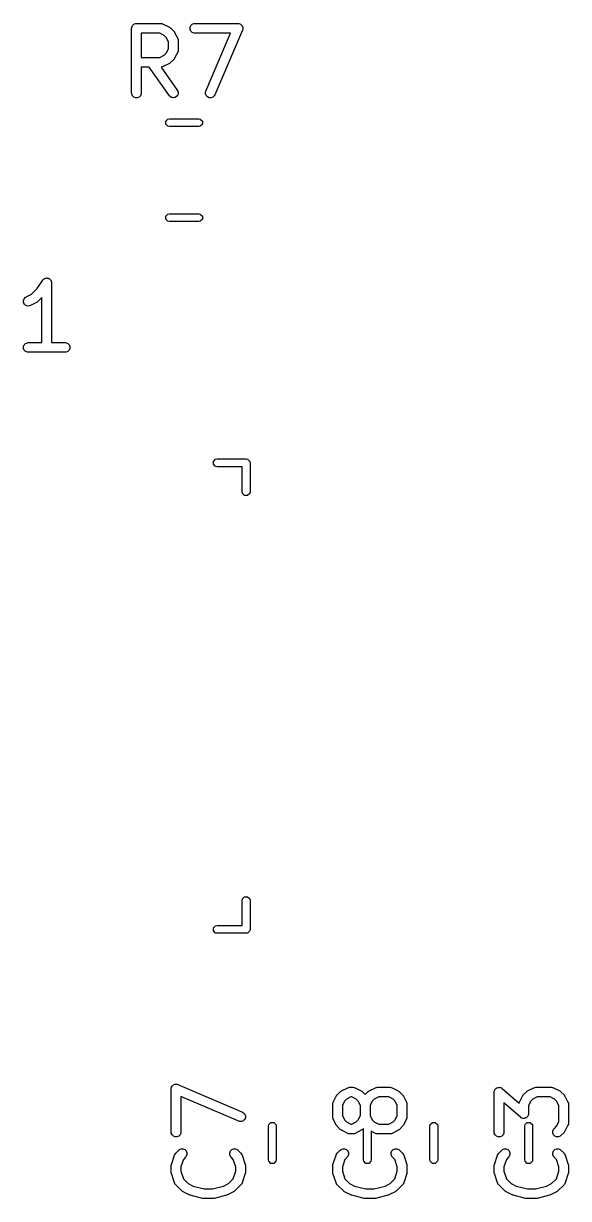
# Model space of a CAD drawing. Extents: x 1.5 to 88.5, y 4.3 to 54.6.
# Drawn here: x 45.41 to 53.85, y 31.39 to 49.57 of the extents above; entities that cross this region are included whole.
import ezdxf

# ---------------------------------------------------------------- set-up
doc = ezdxf.new("R2010")
doc.units = 0
doc.layers.add('BLACK', color=7, linetype='CONTINUOUS')

msp = doc.modelspace()

# ---------------------------------------------------------------- linework, layer by layer
at = {"layer": 'BLACK', "linetype": 'CONTINUOUS'}
for p, q in [((47.086905, 49.49518), (47.088346, 49.509812)), ((47.086905, 48.49518), (47.086905, 49.49518)), ((47.088346, 49.509812), (47.099545, 49.536848)), ((47.099545, 49.536848), (47.120237, 49.55754)), ((47.120237, 49.55754), (47.147273, 49.568739)), ((47.147273, 49.568739), (47.161905, 49.57018)), ((47.161905, 49.57018), (47.542857, 49.57018)), ((47.542857, 49.57018), (47.557489, 49.568739)), ((47.557489, 49.568739), (47.559978, 49.567707)), ((47.559978, 49.567707), (47.562666, 49.567517)), ((47.562666, 49.567517), (47.576398, 49.562262)), ((47.576398, 49.562262), (47.671636, 49.514643)), ((47.671636, 49.514643), (47.677935, 49.510678)), ((47.677935, 49.510678), (47.679763, 49.509921)), ((47.679763, 49.509921), (47.681819, 49.508232)), ((47.681819, 49.508232), (47.684079, 49.506811)), ((47.684079, 49.506811), (47.685378, 49.505312)), ((47.685378, 49.505312), (47.691128, 49.500594)), ((47.691128, 49.500594), (47.738747, 49.452975)), ((47.738747, 49.452975), (47.743465, 49.447225)), ((47.993108, 49.509812), (48.004307, 49.536848)), ((47.993108, 49.480548), (47.993108, 49.509812)), ((48.004307, 49.453512), (47.993108, 49.480548)), ((48.004307, 49.536848), (48.024999, 49.55754)), ((48.024999, 49.43282), (48.004307, 49.453512)), ((48.024999, 49.55754), (48.052035, 49.568739)), ((48.052035, 49.568739), (48.066667, 49.57018)), ((48.066667, 49.57018), (48.733333, 49.57018)), ((48.802269, 49.465636), (48.373698, 48.465636)), ((48.733333, 49.57018), (48.747965, 49.568739)), ((48.747965, 49.568739), (48.748395, 49.56856)), ((48.748395, 49.56856), (48.74886, 49.568555)), ((48.74886, 49.568555), (48.761866, 49.56298)), ((48.761866, 49.56298), (48.775001, 49.55754)), ((48.775001, 49.55754), (48.77533, 49.55721)), ((48.77533, 49.55721), (48.775758, 49.557027)), ((48.775758, 49.557027), (48.785653, 49.546887)), ((48.785653, 49.546887), (48.795693, 49.536848)), ((48.795693, 49.536848), (48.795871, 49.536417)), ((48.795871, 49.536417), (48.796197, 49.536084)), ((48.796197, 49.536084), (48.80147, 49.522901)), ((48.80147, 49.522901), (48.806892, 49.509812)), ((48.806708, 49.479652), (48.802269, 49.465636)), ((48.806713, 49.480117), (48.806708, 49.479652)), ((48.806892, 49.480548), (48.806713, 49.480117)), ((48.806892, 49.509812), (48.806892, 49.509346)), ((48.806892, 49.509346), (48.807065, 49.508914)), ((48.807065, 49.508914), (48.806892, 49.494733)), ((48.806892, 49.494733), (48.806892, 49.480548)), ((47.525152, 49.42018), (47.236905, 49.42018)), ((47.236905, 49.42018), (47.236905, 49.046371)), ((47.593668, 49.385922), (47.525152, 49.42018)), ((47.624075, 49.355515), (47.593668, 49.385922)), ((47.658333, 49.286999), (47.624075, 49.355515)), ((47.658333, 49.179552), (47.658333, 49.286999)), ((47.743465, 49.447225), (47.744964, 49.445926)), ((47.744964, 49.445926), (47.746385, 49.443666)), ((47.746385, 49.443666), (47.748074, 49.44161)), ((47.748074, 49.44161), (47.748831, 49.439782)), ((47.748831, 49.439782), (47.752796, 49.433483)), ((47.752796, 49.433483), (47.800415, 49.338245)), ((47.800415, 49.338245), (47.80567, 49.324514)), ((47.80567, 49.324514), (47.805861, 49.321824)), ((47.805861, 49.321824), (47.806892, 49.319336)), ((47.806892, 49.319336), (47.808333, 49.304704)), ((47.808333, 49.304704), (47.808333, 49.161847)), ((48.052035, 49.421621), (48.024999, 49.43282)), ((48.066667, 49.42018), (48.052035, 49.421621)), ((48.619592, 49.42018), (48.066667, 49.42018)), ((48.235826, 48.524724), (48.619592, 49.42018)), ((47.593668, 49.080629), (47.624075, 49.111036)), ((47.624075, 49.111036), (47.658333, 49.179552)), ((47.800415, 49.128306), (47.752796, 49.033068)), ((47.80567, 49.142037), (47.800415, 49.128306)), ((47.805861, 49.144726), (47.80567, 49.142037)), ((47.806892, 49.147215), (47.805861, 49.144726)), ((47.808333, 49.161847), (47.806892, 49.147215)), ((47.236905, 49.046371), (47.525152, 49.046371)), ((47.525152, 49.046371), (47.593668, 49.080629)), ((47.671636, 48.951908), (47.576398, 48.904289)), ((47.677935, 48.955872), (47.671636, 48.951908)), ((47.679763, 48.95663), (47.677935, 48.955872)), ((47.681819, 48.958318), (47.679763, 48.95663)), ((47.684079, 48.95974), (47.681819, 48.958318)), ((47.685378, 48.961238), (47.684079, 48.95974)), ((47.691128, 48.965957), (47.685378, 48.961238)), ((47.738747, 49.013576), (47.691128, 48.965957)), ((47.743465, 49.019325), (47.738747, 49.013576)), ((47.744964, 49.020625), (47.743465, 49.019325)), ((47.746385, 49.022884), (47.744964, 49.020625)), ((47.748074, 49.024941), (47.746385, 49.022884)), ((47.748831, 49.026768), (47.748074, 49.024941)), ((47.752796, 49.033068), (47.748831, 49.026768)), ((47.360951, 48.896371), (47.236905, 48.896371)), ((47.236905, 48.896371), (47.236905, 48.49518)), ((47.671891, 48.45217), (47.360951, 48.896371)), ((47.557489, 48.897812), (47.543972, 48.89648)), ((47.543972, 48.89648), (47.794776, 48.538189)), ((47.559978, 48.898843), (47.557489, 48.897812)), ((47.562666, 48.899034), (47.559978, 48.898843)), ((47.576398, 48.904289), (47.562666, 48.899034)), ((47.088346, 48.480548), (47.086905, 48.49518)), ((47.099545, 48.453512), (47.088346, 48.480548)), ((47.120237, 48.43282), (47.099545, 48.453512)), ((47.147273, 48.421621), (47.120237, 48.43282)), ((47.176537, 48.421621), (47.147273, 48.421621)), ((47.203573, 48.43282), (47.176537, 48.421621)), ((47.224265, 48.453512), (47.203573, 48.43282)), ((47.235464, 48.480548), (47.224265, 48.453512)), ((47.236905, 48.49518), (47.235464, 48.480548)), ((47.681462, 48.44101), (47.671891, 48.45217)), ((47.706141, 48.425283), (47.681462, 48.44101)), ((47.734958, 48.420197), (47.706141, 48.425283)), ((47.763529, 48.426527), (47.734958, 48.420197)), ((47.787503, 48.443309), (47.763529, 48.426527)), ((47.80323, 48.467987), (47.787503, 48.443309)), ((47.794776, 48.538189), (47.801986, 48.525376)), ((47.801986, 48.525376), (47.808315, 48.496805)), ((47.808315, 48.496805), (47.80323, 48.467987)), ((48.23103, 48.481446), (48.231387, 48.510707)), ((48.241898, 48.454276), (48.23103, 48.481446)), ((48.231387, 48.510707), (48.235826, 48.524724)), ((48.262337, 48.433332), (48.241898, 48.454276)), ((48.289235, 48.421805), (48.262337, 48.433332)), ((48.318496, 48.421448), (48.289235, 48.421805)), ((48.345666, 48.432316), (48.318496, 48.421448)), ((48.36661, 48.452755), (48.345666, 48.432316)), ((48.373698, 48.465636), (48.36661, 48.452755)), ((47.617503, 48.057961), (47.649975, 48.090433)), ((47.617503, 48.012039), (47.617503, 48.057961)), ((47.649975, 47.979567), (47.617503, 48.012039)), ((47.649975, 48.090433), (47.672936, 48.095)), ((47.672936, 48.095), (48.127064, 48.095)), ((48.127064, 48.095), (48.150025, 48.090433)), ((48.150025, 48.090433), (48.182497, 48.057961)), ((48.182497, 48.012039), (48.150025, 47.979567)), ((48.182497, 48.057961), (48.182497, 48.012039)), ((47.672936, 47.975), (47.649975, 47.979567)), ((48.127064, 47.975), (47.672936, 47.975)), ((48.150025, 47.979567), (48.127064, 47.975)), ((47.617503, 46.587961), (47.649975, 46.620433)), ((47.617503, 46.542039), (47.617503, 46.587961)), ((47.649975, 46.620433), (47.672936, 46.625)), ((47.672936, 46.625), (48.127064, 46.625)), ((48.127064, 46.625), (48.150025, 46.620433)), ((48.150025, 46.620433), (48.182497, 46.587961)), ((48.182497, 46.587961), (48.182497, 46.542039)), ((47.649975, 46.509567), (47.617503, 46.542039)), ((47.672936, 46.505), (47.649975, 46.509567)), ((48.127064, 46.505), (47.672936, 46.505)), ((48.150025, 46.509567), (48.127064, 46.505)), ((48.182497, 46.542039), (48.150025, 46.509567)), ((45.538906, 45.381224), (45.620285, 45.462603)), ((45.620285, 45.462603), (45.711405, 45.599283)), ((45.711405, 45.599283), (45.711439, 45.599325)), ((45.711439, 45.599325), (45.711449, 45.599348)), ((45.711449, 45.599348), (45.7115, 45.599399)), ((45.7115, 45.599399), (45.720721, 45.610658)), ((45.720721, 45.610658), (45.72689, 45.614789)), ((45.72689, 45.614789), (45.732141, 45.62004)), ((45.732141, 45.62004), (45.73893, 45.622852)), ((45.73893, 45.622852), (45.745036, 45.626941)), ((45.745036, 45.626941), (45.752316, 45.628397)), ((45.752316, 45.628397), (45.759177, 45.631239)), ((45.759177, 45.631239), (45.766525, 45.631239)), ((45.766525, 45.631239), (45.77373, 45.63268)), ((45.77373, 45.63268), (45.781014, 45.631239)), ((45.781014, 45.631239), (45.788441, 45.631239)), ((45.788441, 45.631239), (45.795229, 45.628426)), ((45.795229, 45.628426), (45.802438, 45.627001)), ((45.802438, 45.627001), (45.808617, 45.622881)), ((45.808617, 45.622881), (45.815477, 45.62004)), ((45.815477, 45.62004), (45.82067, 45.614846)), ((45.82067, 45.614846), (45.826787, 45.610769)), ((45.826787, 45.610769), (45.83092, 45.604596)), ((45.83092, 45.604596), (45.836169, 45.599348)), ((45.836169, 45.599348), (45.83898, 45.59256)), ((45.83898, 45.59256), (45.84307, 45.586454)), ((45.84307, 45.586454), (45.844526, 45.579172)), ((45.844526, 45.579172), (45.847368, 45.572312)), ((45.847368, 45.572312), (45.848793, 45.557835)), ((45.848793, 45.557835), (45.848809, 45.557759)), ((45.848809, 45.557759), (45.848803, 45.557732)), ((45.848803, 45.557732), (45.848809, 45.55768)), ((45.848809, 45.55768), (45.848809, 44.63268)), ((45.413684, 45.281347), (45.422938, 45.309108)), ((45.415758, 45.252157), (45.413684, 45.281347)), ((45.422938, 45.309108), (45.442111, 45.331216)), ((45.442111, 45.331216), (45.454554, 45.339048)), ((45.454554, 45.339048), (45.538906, 45.381224)), ((45.698809, 45.328995), (45.636366, 45.266552)), ((45.698809, 44.63268), (45.698809, 45.328995)), ((45.428845, 45.225982), (45.415758, 45.252157)), ((45.450953, 45.206809), (45.428845, 45.225982)), ((45.478714, 45.197555), (45.450953, 45.206809)), ((45.507904, 45.199629), (45.478714, 45.197555)), ((45.521636, 45.204884), (45.507904, 45.199629)), ((45.616874, 45.252503), (45.521636, 45.204884)), ((45.623173, 45.256467), (45.616874, 45.252503)), ((45.625001, 45.257225), (45.623173, 45.256467)), ((45.627057, 45.258913), (45.625001, 45.257225)), ((45.629317, 45.260335), (45.627057, 45.258913)), ((45.630616, 45.261833), (45.629317, 45.260335)), ((45.636366, 45.266552), (45.630616, 45.261833)), ((45.414536, 44.572312), (45.425735, 44.599348)), ((45.414536, 44.543048), (45.414536, 44.572312)), ((45.425735, 44.599348), (45.446427, 44.62004)), ((45.446427, 44.62004), (45.473463, 44.631239)), ((45.473463, 44.631239), (45.488095, 44.63268)), ((45.488095, 44.63268), (45.698809, 44.63268)), ((45.848809, 44.63268), (46.059523, 44.63268)), ((46.059523, 44.63268), (46.074155, 44.631239)), ((46.074155, 44.631239), (46.101191, 44.62004)), ((46.101191, 44.62004), (46.121883, 44.599348)), ((46.121883, 44.599348), (46.133082, 44.572312)), ((46.133082, 44.572312), (46.133082, 44.543048)), ((45.425735, 44.516012), (45.414536, 44.543048)), ((45.446427, 44.49532), (45.425735, 44.516012)), ((45.473463, 44.484121), (45.446427, 44.49532)), ((45.488095, 44.48268), (45.473463, 44.484121)), ((46.059523, 44.48268), (45.488095, 44.48268)), ((46.074155, 44.484121), (46.059523, 44.48268)), ((46.101191, 44.49532), (46.074155, 44.484121)), ((46.121883, 44.516012), (46.101191, 44.49532)), ((46.133082, 44.543048), (46.121883, 44.516012)), ((48.354567, 42.795461), (48.387039, 42.827933)), ((48.354567, 42.749539), (48.354567, 42.795461)), ((48.387039, 42.717067), (48.354567, 42.749539)), ((48.387039, 42.827933), (48.41, 42.8325)), ((48.41, 42.8325), (48.86, 42.8325)), ((48.86, 42.8325), (48.882961, 42.827933)), ((48.882961, 42.827933), (48.915433, 42.795461)), ((48.915433, 42.795461), (48.92, 42.7725)), ((48.92, 42.7725), (48.92, 42.3225)), ((48.41, 42.7125), (48.387039, 42.717067)), ((48.8, 42.7125), (48.41, 42.7125)), ((48.8, 42.3225), (48.8, 42.7125)), ((48.804567, 42.299539), (48.8, 42.3225)), ((48.837039, 42.267067), (48.804567, 42.299539)), ((48.882961, 42.267067), (48.837039, 42.267067)), ((48.915433, 42.299539), (48.882961, 42.267067)), ((48.92, 42.3225), (48.915433, 42.299539)), ((48.8, 36.0025), (48.804567, 36.025461)), ((48.8, 35.6125), (48.8, 36.0025)), ((48.804567, 36.025461), (48.837039, 36.057933)), ((48.837039, 36.057933), (48.882961, 36.057933)), ((48.882961, 36.057933), (48.915433, 36.025461)), ((48.915433, 36.025461), (48.92, 36.0025)), ((48.92, 36.0025), (48.92, 35.5525)), ((48.354567, 35.575461), (48.387039, 35.607933)), ((48.354567, 35.529539), (48.354567, 35.575461)), ((48.387039, 35.497067), (48.354567, 35.529539)), ((48.387039, 35.607933), (48.41, 35.6125)), ((48.41, 35.4925), (48.387039, 35.497067)), ((48.41, 35.6125), (48.8, 35.6125)), ((48.86, 35.4925), (48.41, 35.4925)), ((48.882961, 35.497067), (48.86, 35.4925)), ((48.915433, 35.529539), (48.882961, 35.497067)), ((48.92, 35.5525), (48.915433, 35.529539)), ((47.69982, 33.083333), (47.701261, 33.097965)), ((47.701261, 33.097965), (47.701439, 33.098395)), ((47.701439, 33.098395), (47.701445, 33.09886)), ((47.701445, 33.09886), (47.707033, 33.1119)), ((47.707033, 33.1119), (47.71246, 33.125001)), ((47.71246, 33.125001), (47.712788, 33.125329)), ((47.712788, 33.125329), (47.712972, 33.125758)), ((47.712972, 33.125758), (47.723132, 33.135673)), ((47.723132, 33.135673), (47.733152, 33.145693)), ((47.733152, 33.145693), (47.733582, 33.145871)), ((47.733582, 33.145871), (47.733916, 33.146197)), ((47.733916, 33.146197), (47.747098, 33.15147)), ((47.747098, 33.15147), (47.760188, 33.156892)), ((47.760188, 33.156892), (47.760654, 33.156892)), ((47.760654, 33.156892), (47.761086, 33.157065)), ((47.761086, 33.157065), (47.775266, 33.156892)), ((47.775266, 33.156892), (47.789452, 33.156892)), ((47.789452, 33.156892), (47.789882, 33.156713)), ((47.789882, 33.156713), (47.790347, 33.156708)), ((47.790347, 33.156708), (47.804364, 33.152269)), ((47.804364, 33.152269), (48.804364, 32.723698)), ((50.336517, 33.055177), (50.431755, 33.102796)), ((50.431755, 33.102796), (50.445486, 33.108051)), ((50.445486, 33.108051), (50.448175, 33.108242)), ((50.448175, 33.108242), (50.450664, 33.109273)), ((50.450664, 33.109273), (50.465296, 33.110714)), ((50.465296, 33.110714), (50.512915, 33.110714)), ((50.512915, 33.110714), (50.527547, 33.109273)), ((50.527547, 33.109273), (50.530036, 33.108241)), ((50.530036, 33.108241), (50.532724, 33.108051)), ((50.532724, 33.108051), (50.546456, 33.102796)), ((50.546456, 33.102796), (50.641694, 33.055177)), ((50.765088, 33.055177), (50.860326, 33.102796)), ((50.860326, 33.102796), (50.874057, 33.108051)), ((50.874057, 33.108051), (50.876746, 33.108242)), ((50.876746, 33.108242), (50.879235, 33.109273)), ((50.879235, 33.109273), (50.893867, 33.110714)), ((50.893867, 33.110714), (51.084343, 33.110714)), ((51.084343, 33.110714), (51.098975, 33.109273)), ((51.098975, 33.109273), (51.101464, 33.108241)), ((51.101464, 33.108241), (51.104152, 33.108051)), ((51.104152, 33.108051), (51.117884, 33.102796)), ((51.117884, 33.102796), (51.213122, 33.055177)), ((52.72107, 33.085992), (52.729096, 33.095165)), ((52.729096, 33.095165), (52.731365, 33.096287)), ((52.731365, 33.096287), (52.733152, 33.098074)), ((52.733152, 33.098074), (52.744402, 33.102734)), ((52.744402, 33.102734), (52.755328, 33.108137)), ((52.755328, 33.108137), (52.757851, 33.108305)), ((52.757851, 33.108305), (52.760188, 33.109273)), ((52.760188, 33.109273), (52.772373, 33.109273)), ((52.772373, 33.109273), (52.784526, 33.110083)), ((52.784526, 33.110083), (52.786921, 33.109273)), ((52.786921, 33.109273), (52.789452, 33.109273)), ((52.789452, 33.109273), (52.800709, 33.104609)), ((52.800709, 33.104609), (52.812247, 33.100708)), ((52.812247, 33.100708), (52.815164, 33.098622)), ((52.815164, 33.098622), (52.816488, 33.098074)), ((52.816488, 33.098074), (52.817883, 33.096678)), ((52.817883, 33.096678), (52.824208, 33.092157)), ((52.824208, 33.092157), (53.083517, 32.865261)), ((53.217469, 33.055177), (53.312707, 33.102796)), ((53.312707, 33.102796), (53.326438, 33.108051)), ((53.326438, 33.108051), (53.329127, 33.108242)), ((53.329127, 33.108242), (53.331616, 33.109273)), ((53.331616, 33.109273), (53.346248, 33.110714)), ((53.346248, 33.110714), (53.584343, 33.110714)), ((53.584343, 33.110714), (53.598975, 33.109273)), ((53.598975, 33.109273), (53.601464, 33.108241)), ((53.601464, 33.108241), (53.604152, 33.108051)), ((53.604152, 33.108051), (53.617884, 33.102796)), ((53.617884, 33.102796), (53.713122, 33.055177)), ((47.69982, 32.416667), (47.69982, 33.083333)), ((48.745276, 32.585826), (47.84982, 32.969592)), ((47.84982, 32.969592), (47.84982, 32.416667)), ((50.207738, 32.878779), (50.255357, 32.974017)), ((50.255357, 32.974017), (50.259321, 32.980316)), ((50.259321, 32.980316), (50.260079, 32.982144)), ((50.260079, 32.982144), (50.261767, 32.9842)), ((50.261767, 32.9842), (50.263189, 32.98646)), ((50.263189, 32.98646), (50.264687, 32.987759)), ((50.264687, 32.987759), (50.269406, 32.993509)), ((50.269406, 32.993509), (50.317025, 33.041128)), ((50.317025, 33.041128), (50.322774, 33.045846)), ((50.322774, 33.045846), (50.324074, 33.047345)), ((50.324074, 33.047345), (50.326333, 33.048766)), ((50.326333, 33.048766), (50.32839, 33.050455)), ((50.32839, 33.050455), (50.330217, 33.051212)), ((50.330217, 33.051212), (50.336517, 33.055177)), ((50.414485, 32.926456), (50.384078, 32.896049)), ((50.483001, 32.960714), (50.414485, 32.926456)), ((50.49521, 32.960714), (50.483001, 32.960714)), ((50.563726, 32.926456), (50.49521, 32.960714)), ((50.594133, 32.896049), (50.563726, 32.926456)), ((50.641694, 33.055177), (50.647993, 33.051212)), ((50.647993, 33.051212), (50.649821, 33.050455)), ((50.649821, 33.050455), (50.651877, 33.048766)), ((50.651877, 33.048766), (50.654137, 33.047345)), ((50.654137, 33.047345), (50.655436, 33.045846)), ((50.655436, 33.045846), (50.661186, 33.041128)), ((50.661186, 33.041128), (50.703391, 32.998923)), ((50.703391, 32.998923), (50.745596, 33.041128)), ((50.745596, 33.041128), (50.751345, 33.045846)), ((50.751345, 33.045846), (50.752645, 33.047345)), ((50.752645, 33.047345), (50.754904, 33.048766)), ((50.754904, 33.048766), (50.756961, 33.050455)), ((50.756961, 33.050455), (50.758788, 33.051212)), ((50.758788, 33.051212), (50.765088, 33.055177)), ((50.843056, 32.926456), (50.812649, 32.896049)), ((50.911572, 32.960714), (50.843056, 32.926456)), ((51.066638, 32.960714), (50.911572, 32.960714)), ((51.135154, 32.926455), (51.066638, 32.960714)), ((51.165562, 32.896048), (51.135154, 32.926455)), ((51.213122, 33.055177), (51.219418, 33.051213)), ((51.219418, 33.051213), (51.221248, 33.050456)), ((51.221248, 33.050456), (51.223306, 33.048766)), ((51.223306, 33.048766), (51.225565, 33.047345)), ((51.225565, 33.047345), (51.226864, 33.045846)), ((51.226864, 33.045846), (51.232613, 33.041129)), ((51.232613, 33.041129), (51.280233, 32.99351)), ((51.280233, 32.99351), (51.284951, 32.98776)), ((51.284951, 32.98776), (51.286451, 32.98646)), ((51.286451, 32.98646), (51.287873, 32.9842)), ((51.287873, 32.9842), (51.289561, 32.982144)), ((51.289561, 32.982144), (51.290318, 32.980316)), ((51.290318, 32.980316), (51.294283, 32.974017)), ((51.294283, 32.974017), (51.341902, 32.878779)), ((52.69982, 33.035714), (52.700582, 33.043452)), ((52.69982, 32.416667), (52.69982, 33.035714)), ((52.700451, 33.04542), (52.700909, 33.046775)), ((52.700582, 33.043452), (52.700451, 33.04542)), ((52.700909, 33.046775), (52.701261, 33.050346)), ((52.701261, 33.050346), (52.705924, 33.061603)), ((52.705924, 33.061603), (52.709826, 33.073141)), ((52.709826, 33.073141), (52.711491, 33.075045)), ((52.711491, 33.075045), (52.71246, 33.077382)), ((52.71246, 33.077382), (52.72107, 33.085992)), ((53.08869, 32.878779), (53.136309, 32.974017)), ((53.136309, 32.974017), (53.140273, 32.980316)), ((53.140273, 32.980316), (53.141031, 32.982144)), ((53.141031, 32.982144), (53.142719, 32.9842)), ((53.142719, 32.9842), (53.144141, 32.98646)), ((53.144141, 32.98646), (53.145639, 32.987759)), ((53.145639, 32.987759), (53.150358, 32.993509)), ((53.150358, 32.993509), (53.197977, 33.041128)), ((53.197977, 33.041128), (53.203726, 33.045846)), ((53.203726, 33.045846), (53.205026, 33.047345)), ((53.205026, 33.047345), (53.207285, 33.048766)), ((53.207285, 33.048766), (53.209342, 33.050455)), ((53.209342, 33.050455), (53.211169, 33.051212)), ((53.211169, 33.051212), (53.217469, 33.055177)), ((53.295437, 32.926456), (53.26503, 32.896049)), ((53.363953, 32.960714), (53.295437, 32.926456)), ((53.566638, 32.960714), (53.363953, 32.960714)), ((53.635154, 32.926455), (53.566638, 32.960714)), ((53.665562, 32.896048), (53.635154, 32.926455)), ((53.713122, 33.055177), (53.719418, 33.051213)), ((53.719418, 33.051213), (53.721248, 33.050456)), ((53.721248, 33.050456), (53.723306, 33.048766)), ((53.723306, 33.048766), (53.725565, 33.047345)), ((53.725565, 33.047345), (53.726864, 33.045846)), ((53.726864, 33.045846), (53.732613, 33.041129)), ((53.732613, 33.041129), (53.780233, 32.99351)), ((53.780233, 32.99351), (53.784951, 32.98776)), ((53.784951, 32.98776), (53.786451, 32.98646)), ((53.786451, 32.98646), (53.787873, 32.9842)), ((53.787873, 32.9842), (53.789561, 32.982144)), ((53.789561, 32.982144), (53.790318, 32.980316)), ((53.790318, 32.980316), (53.794283, 32.974017)), ((53.794283, 32.974017), (53.841902, 32.878779)), ((50.19982, 32.845238), (50.201261, 32.85987)), ((50.19982, 32.654762), (50.19982, 32.845238)), ((50.201261, 32.85987), (50.202292, 32.862359)), ((50.202292, 32.862359), (50.202483, 32.865047)), ((50.202483, 32.865047), (50.207738, 32.878779)), ((50.384078, 32.896049), (50.34982, 32.827533)), ((50.34982, 32.827533), (50.34982, 32.672467)), ((50.628391, 32.827533), (50.594133, 32.896049)), ((50.628391, 32.672467), (50.628391, 32.827533)), ((50.812649, 32.896049), (50.778391, 32.827533)), ((50.778391, 32.827533), (50.778391, 32.672467)), ((51.19982, 32.827533), (51.165562, 32.896048)), ((51.19982, 32.672467), (51.19982, 32.827533)), ((51.341902, 32.878779), (51.347157, 32.865048)), ((51.347157, 32.865048), (51.347348, 32.862358)), ((51.347348, 32.862358), (51.348379, 32.85987)), ((51.348379, 32.85987), (51.34982, 32.845238)), ((51.34982, 32.845238), (51.34982, 32.654762)), ((53.106384, 32.645938), (52.84982, 32.870431)), ((52.84982, 32.870431), (52.84982, 32.416667)), ((53.083517, 32.865261), (53.08869, 32.878779)), ((53.26503, 32.896049), (53.230772, 32.827533)), ((53.230772, 32.827533), (53.230772, 32.702381)), ((53.69982, 32.827533), (53.665562, 32.896048)), ((53.69982, 32.577229), (53.69982, 32.827533)), ((53.841902, 32.878779), (53.847157, 32.865048)), ((53.847157, 32.865048), (53.847348, 32.862358)), ((53.847348, 32.862358), (53.848379, 32.85987)), ((53.848379, 32.85987), (53.84982, 32.845238)), ((53.84982, 32.845238), (53.84982, 32.559524)), ((48.759292, 32.581387), (48.745276, 32.585826)), ((48.788554, 32.58103), (48.759292, 32.581387)), ((48.815724, 32.591898), (48.788554, 32.58103)), ((48.804364, 32.723698), (48.817245, 32.71661)), ((48.836667, 32.612337), (48.815724, 32.591898)), ((48.817245, 32.71661), (48.837683, 32.695666)), ((48.848195, 32.639235), (48.836667, 32.612337)), ((48.837683, 32.695666), (48.848551, 32.668496)), ((48.848551, 32.668496), (48.848195, 32.639235)), ((49.209567, 32.534214), (49.242039, 32.566686)), ((49.242039, 32.566686), (49.287961, 32.566686)), ((49.287961, 32.566686), (49.320433, 32.534214)), ((50.201261, 32.64013), (50.19982, 32.654762)), ((50.202292, 32.63764), (50.201261, 32.64013)), ((50.202483, 32.634953), (50.202292, 32.63764)), ((50.207738, 32.621221), (50.202483, 32.634953)), ((50.255357, 32.525983), (50.207738, 32.621221)), ((50.34982, 32.672467), (50.384078, 32.603951)), ((50.384078, 32.603951), (50.414485, 32.573544)), ((50.414485, 32.573544), (50.483001, 32.539286)), ((50.49521, 32.539286), (50.563726, 32.573544)), ((50.563726, 32.573544), (50.594133, 32.603951)), ((50.594133, 32.603951), (50.628391, 32.672467)), ((50.778391, 32.672467), (50.812649, 32.603951)), ((50.812649, 32.603951), (50.843056, 32.573544)), ((50.843056, 32.573544), (50.911572, 32.539286)), ((51.066638, 32.539286), (51.135154, 32.573544)), ((51.135154, 32.573544), (51.165562, 32.603951)), ((51.165562, 32.603951), (51.19982, 32.672467)), ((51.341902, 32.621221), (51.294283, 32.525983)), ((51.347157, 32.634952), (51.341902, 32.621221)), ((51.347348, 32.637641), (51.347157, 32.634952)), ((51.348379, 32.64013), (51.347348, 32.637641)), ((51.34982, 32.654762), (51.348379, 32.64013)), ((51.709567, 32.534214), (51.742039, 32.566686)), ((51.742039, 32.566686), (51.787961, 32.566686)), ((51.787961, 32.566686), (51.820433, 32.534214)), ((53.112708, 32.641416), (53.106384, 32.645938)), ((53.114104, 32.640021), (53.112708, 32.641416)), ((53.115427, 32.639472), (53.114104, 32.640021)), ((53.118345, 32.637387), (53.115427, 32.639472)), ((53.129882, 32.633485), (53.118345, 32.637387)), ((53.14114, 32.628822), (53.129882, 32.633485)), ((53.143671, 32.628822), (53.14114, 32.628822)), ((53.146066, 32.628012), (53.143671, 32.628822)), ((53.158219, 32.628822), (53.146066, 32.628012)), ((53.170404, 32.628822), (53.158219, 32.628822)), ((53.17274, 32.629789), (53.170404, 32.628822)), ((53.175264, 32.629958), (53.17274, 32.629789)), ((53.186189, 32.63536), (53.175264, 32.629958)), ((53.179567, 32.534214), (53.212039, 32.566686)), ((53.19744, 32.640021), (53.186189, 32.63536)), ((53.199226, 32.641807), (53.19744, 32.640021)), ((53.201496, 32.64293), (53.199226, 32.641807)), ((53.209521, 32.652102), (53.201496, 32.64293)), ((53.218132, 32.660713), (53.209521, 32.652102)), ((53.212039, 32.566686), (53.257961, 32.566686)), ((53.2191, 32.663049), (53.218132, 32.660713)), ((53.220766, 32.664954), (53.2191, 32.663049)), ((53.224667, 32.676491), (53.220766, 32.664954)), ((53.229331, 32.687749), (53.224667, 32.676491)), ((53.229682, 32.691319), (53.229331, 32.687749)), ((53.230141, 32.692675), (53.229682, 32.691319)), ((53.230772, 32.702381), (53.230009, 32.694642)), ((53.230009, 32.694642), (53.230141, 32.692675)), ((53.257961, 32.566686), (53.290433, 32.534214)), ((53.665562, 32.508713), (53.69982, 32.577229)), ((53.848379, 32.544892), (53.847348, 32.542403)), ((53.84982, 32.559524), (53.848379, 32.544892)), ((47.701261, 32.402035), (47.69982, 32.416667)), ((47.71246, 32.374999), (47.701261, 32.402035)), ((47.733152, 32.354307), (47.71246, 32.374999)), ((47.83718, 32.374999), (47.816488, 32.354307)), ((47.848379, 32.402035), (47.83718, 32.374999)), ((47.84982, 32.416667), (47.848379, 32.402035)), ((49.205, 32.511253), (49.209567, 32.534214)), ((49.205, 31.988747), (49.205, 32.511253)), ((49.320433, 32.534214), (49.325, 32.511253)), ((49.325, 32.511253), (49.325, 31.988747)), ((50.259321, 32.519683), (50.255357, 32.525983)), ((50.260079, 32.517856), (50.259321, 32.519683)), ((50.261767, 32.515799), (50.260079, 32.517856)), ((50.263189, 32.51354), (50.261767, 32.515799)), ((50.264687, 32.51224), (50.263189, 32.51354)), ((50.269406, 32.506491), (50.264687, 32.51224)), ((50.317025, 32.458872), (50.269406, 32.506491)), ((50.322774, 32.454153), (50.317025, 32.458872)), ((50.324074, 32.452655), (50.322774, 32.454153)), ((50.326333, 32.451233), (50.324074, 32.452655)), ((50.32839, 32.449545), (50.326333, 32.451233)), ((50.330217, 32.448787), (50.32839, 32.449545)), ((50.336517, 32.444823), (50.330217, 32.448787)), ((50.431755, 32.397204), (50.336517, 32.444823)), ((50.445486, 32.391949), (50.431755, 32.397204)), ((50.448175, 32.391757), (50.445486, 32.391949)), ((50.450664, 32.390727), (50.448175, 32.391757)), ((50.465296, 32.389286), (50.450664, 32.390727)), ((50.512915, 32.389286), (50.465296, 32.389286)), ((50.483001, 32.539286), (50.49521, 32.539286)), ((50.527547, 32.390727), (50.512915, 32.389286)), ((50.530036, 32.391758), (50.527547, 32.390727)), ((50.532724, 32.391949), (50.530036, 32.391758)), ((50.546456, 32.397204), (50.532724, 32.391949)), ((50.641694, 32.444823), (50.546456, 32.397204)), ((50.647993, 32.448787), (50.641694, 32.444823)), ((50.649821, 32.449545), (50.647993, 32.448787)), ((50.651877, 32.451233), (50.649821, 32.449545)), ((50.654137, 32.452655), (50.651877, 32.451233)), ((50.655436, 32.454153), (50.654137, 32.452655)), ((50.661186, 32.458872), (50.655436, 32.454153)), ((50.675, 32.472686), (50.661186, 32.458872)), ((50.675, 31.988747), (50.675, 32.472686)), ((50.860326, 32.397204), (50.795, 32.429867)), ((50.795, 32.429867), (50.795, 31.988747)), ((50.874057, 32.391949), (50.860326, 32.397204)), ((50.876746, 32.391757), (50.874057, 32.391949)), ((50.879235, 32.390727), (50.876746, 32.391757)), ((50.893867, 32.389286), (50.879235, 32.390727)), ((51.084343, 32.389286), (50.893867, 32.389286)), ((50.911572, 32.539286), (51.066638, 32.539286)), ((51.098975, 32.390727), (51.084343, 32.389286)), ((51.101464, 32.391758), (51.098975, 32.390727)), ((51.104152, 32.391949), (51.101464, 32.391758)), ((51.117884, 32.397204), (51.104152, 32.391949)), ((51.213122, 32.444823), (51.117884, 32.397204)), ((51.219418, 32.448786), (51.213122, 32.444823)), ((51.221248, 32.449544), (51.219418, 32.448786)), ((51.223306, 32.451233), (51.221248, 32.449544)), ((51.225565, 32.452655), (51.223306, 32.451233)), ((51.226864, 32.454153), (51.225565, 32.452655)), ((51.232613, 32.458871), (51.226864, 32.454153)), ((51.280233, 32.50649), (51.232613, 32.458871)), ((51.284951, 32.512239), (51.280233, 32.50649)), ((51.286451, 32.51354), (51.284951, 32.512239)), ((51.287873, 32.515799), (51.286451, 32.51354)), ((51.289561, 32.517856), (51.287873, 32.515799)), ((51.290318, 32.519683), (51.289561, 32.517856)), ((51.294283, 32.525983), (51.290318, 32.519683)), ((51.705, 32.511253), (51.709567, 32.534214)), ((51.705, 31.988747), (51.705, 32.511253)), ((51.820433, 32.534214), (51.825, 32.511253)), ((51.825, 32.511253), (51.825, 31.988747)), ((52.701261, 32.402035), (52.69982, 32.416667)), ((52.71246, 32.374999), (52.701261, 32.402035)), ((52.733152, 32.354307), (52.71246, 32.374999)), ((52.83718, 32.374999), (52.816488, 32.354307)), ((52.848379, 32.402035), (52.83718, 32.374999)), ((52.84982, 32.416667), (52.848379, 32.402035)), ((53.175, 32.511253), (53.179567, 32.534214)), ((53.175, 31.988747), (53.175, 32.511253)), ((53.290433, 32.534214), (53.295, 32.511253)), ((53.295, 32.511253), (53.295, 31.988747)), ((53.606022, 32.431299), (53.617221, 32.458335)), ((53.606022, 32.402036), (53.606022, 32.431299)), ((53.61722, 32.375), (53.606022, 32.402036)), ((53.637913, 32.354307), (53.61722, 32.375)), ((53.617221, 32.458335), (53.626549, 32.469701)), ((53.626549, 32.469701), (53.665562, 32.508713)), ((53.732613, 32.363633), (53.721248, 32.354306)), ((53.780233, 32.411252), (53.732613, 32.363633)), ((53.784951, 32.417001), (53.780233, 32.411252)), ((53.786451, 32.418302), (53.784951, 32.417001)), ((53.787873, 32.420561), (53.786451, 32.418302)), ((53.789561, 32.422618), (53.787873, 32.420561)), ((53.790318, 32.424445), (53.789561, 32.422618)), ((53.794283, 32.430745), (53.790318, 32.424445)), ((53.841902, 32.525983), (53.794283, 32.430745)), ((53.847157, 32.539714), (53.841902, 32.525983)), ((53.847348, 32.542403), (53.847157, 32.539714)), ((47.760188, 32.343108), (47.733152, 32.354307)), ((47.789452, 32.343108), (47.760188, 32.343108)), ((47.816488, 32.354307), (47.789452, 32.343108)), ((52.760188, 32.343108), (52.733152, 32.354307)), ((52.789452, 32.343108), (52.760188, 32.343108)), ((52.816488, 32.354307), (52.789452, 32.343108)), ((53.664949, 32.343108), (53.637913, 32.354307)), ((53.694212, 32.343108), (53.664949, 32.343108)), ((53.721248, 32.354306), (53.694212, 32.343108)), ((47.703669, 31.916574), (47.751288, 32.059431)), ((47.751288, 32.059431), (47.757282, 32.072856)), ((47.757282, 32.072856), (47.759047, 32.074891)), ((47.759047, 32.074891), (47.760079, 32.077382)), ((47.760079, 32.077382), (47.769406, 32.088747)), ((47.769406, 32.088747), (47.817025, 32.136366)), ((47.817025, 32.136366), (47.82839, 32.145693)), ((47.82839, 32.145693), (47.855426, 32.156892)), ((47.855426, 32.156892), (47.884689, 32.156892)), ((47.884689, 32.156892), (47.911725, 32.145693)), ((47.923091, 32.0303), (47.887991, 31.9952)), ((47.911725, 32.145693), (47.932418, 32.125)), ((47.932418, 32.041665), (47.923091, 32.0303)), ((47.932418, 32.125), (47.943617, 32.097964)), ((47.943617, 32.068701), (47.932418, 32.041665)), ((47.943617, 32.097964), (47.943617, 32.068701)), ((48.606022, 32.097964), (48.61722, 32.125)), ((48.606022, 32.068701), (48.606022, 32.097964)), ((48.617221, 32.041665), (48.606022, 32.068701)), ((48.61722, 32.125), (48.637913, 32.145693)), ((48.626549, 32.030299), (48.617221, 32.041665)), ((48.661649, 31.995199), (48.626549, 32.030299)), ((48.637913, 32.145693), (48.664949, 32.156892)), ((48.664949, 32.156892), (48.694212, 32.156892)), ((48.694212, 32.156892), (48.721248, 32.145694)), ((48.721248, 32.145694), (48.732613, 32.136367)), ((48.732613, 32.136367), (48.780233, 32.088748)), ((48.780233, 32.088748), (48.789561, 32.077382)), ((48.789561, 32.077382), (48.790591, 32.074893)), ((48.790591, 32.074893), (48.792358, 32.072857)), ((48.792358, 32.072857), (48.798352, 32.059431)), ((48.798352, 32.059431), (48.845971, 31.916575)), ((50.203669, 31.916574), (50.251288, 32.059431)), ((50.251288, 32.059431), (50.257282, 32.072856)), ((50.257282, 32.072856), (50.259047, 32.074891)), ((50.259047, 32.074891), (50.260079, 32.077382)), ((50.260079, 32.077382), (50.269406, 32.088747)), ((50.269406, 32.088747), (50.317025, 32.136366)), ((50.317025, 32.136366), (50.32839, 32.145693)), ((50.32839, 32.145693), (50.355426, 32.156892)), ((50.355426, 32.156892), (50.384689, 32.156892)), ((50.384689, 32.156892), (50.411725, 32.145693)), ((50.423091, 32.0303), (50.387991, 31.9952)), ((50.411725, 32.145693), (50.432418, 32.125)), ((50.432418, 32.041665), (50.423091, 32.0303)), ((50.432418, 32.125), (50.443617, 32.097964)), ((50.443617, 32.068701), (50.432418, 32.041665)), ((50.443617, 32.097964), (50.443617, 32.068701)), ((51.106022, 32.097964), (51.11722, 32.125)), ((51.106022, 32.068701), (51.106022, 32.097964)), ((51.117221, 32.041665), (51.106022, 32.068701)), ((51.11722, 32.125), (51.137913, 32.145693)), ((51.126549, 32.030299), (51.117221, 32.041665)), ((51.161649, 31.995199), (51.126549, 32.030299)), ((51.137913, 32.145693), (51.164949, 32.156892)), ((51.164949, 32.156892), (51.194212, 32.156892)), ((51.194212, 32.156892), (51.221248, 32.145694)), ((51.221248, 32.145694), (51.232613, 32.136367)), ((51.232613, 32.136367), (51.280233, 32.088748)), ((51.280233, 32.088748), (51.289561, 32.077382)), ((51.289561, 32.077382), (51.290591, 32.074893)), ((51.290591, 32.074893), (51.292358, 32.072857)), ((51.292358, 32.072857), (51.298352, 32.059431)), ((51.298352, 32.059431), (51.345971, 31.916575)), ((52.703669, 31.916574), (52.751288, 32.059431)), ((52.751288, 32.059431), (52.757282, 32.072856)), ((52.757282, 32.072856), (52.759047, 32.074891)), ((52.759047, 32.074891), (52.760079, 32.077382)), ((52.760079, 32.077382), (52.769406, 32.088747)), ((52.769406, 32.088747), (52.817025, 32.136366)), ((52.817025, 32.136366), (52.82839, 32.145693)), ((52.82839, 32.145693), (52.855426, 32.156892)), ((52.855426, 32.156892), (52.884689, 32.156892)), ((52.884689, 32.156892), (52.911725, 32.145693)), ((52.923091, 32.0303), (52.887991, 31.9952)), ((52.911725, 32.145693), (52.932418, 32.125)), ((52.932418, 32.041665), (52.923091, 32.0303)), ((52.932418, 32.125), (52.943617, 32.097964)), ((52.943617, 32.068701), (52.932418, 32.041665)), ((52.943617, 32.097964), (52.943617, 32.068701)), ((53.606022, 32.097964), (53.61722, 32.125)), ((53.606022, 32.068701), (53.606022, 32.097964)), ((53.617221, 32.041665), (53.606022, 32.068701)), ((53.61722, 32.125), (53.637913, 32.145693)), ((53.626549, 32.030299), (53.617221, 32.041665)), ((53.661649, 31.995199), (53.626549, 32.030299)), ((53.637913, 32.145693), (53.664949, 32.156892)), ((53.664949, 32.156892), (53.694212, 32.156892)), ((53.694212, 32.156892), (53.721248, 32.145694)), ((53.721248, 32.145694), (53.732613, 32.136367)), ((53.732613, 32.136367), (53.780233, 32.088748)), ((53.780233, 32.088748), (53.789561, 32.077382)), ((53.789561, 32.077382), (53.790591, 32.074893)), ((53.790591, 32.074893), (53.792358, 32.072857)), ((53.792358, 32.072857), (53.798352, 32.059431)), ((53.798352, 32.059431), (53.845971, 31.916575)), ((47.69982, 31.892857), (47.700549, 31.900262)), ((47.69982, 31.797619), (47.69982, 31.892857)), ((47.700409, 31.902237), (47.700999, 31.904834)), ((47.700549, 31.900262), (47.700409, 31.902237)), ((47.700999, 31.904834), (47.701261, 31.907489)), ((47.701261, 31.907489), (47.702019, 31.90932)), ((47.702019, 31.90932), (47.703669, 31.916574)), ((47.887991, 31.9952), (47.84982, 31.880686)), ((47.84982, 31.880686), (47.84982, 31.809789)), ((48.69982, 31.880687), (48.661649, 31.995199)), ((48.69982, 31.809789), (48.69982, 31.880687)), ((48.845971, 31.916575), (48.84762, 31.909319)), ((48.84762, 31.909319), (48.848379, 31.907489)), ((48.848379, 31.907489), (48.84864, 31.904835)), ((48.84864, 31.904835), (48.849231, 31.902238)), ((48.849231, 31.902238), (48.84909, 31.900263)), ((48.84909, 31.900263), (48.84982, 31.892857)), ((48.84982, 31.892857), (48.84982, 31.797619)), ((49.209567, 31.965786), (49.205, 31.988747)), ((49.242039, 31.933314), (49.209567, 31.965786)), ((49.287961, 31.933314), (49.242039, 31.933314)), ((49.320433, 31.965786), (49.287961, 31.933314)), ((49.325, 31.988747), (49.320433, 31.965786)), ((50.19982, 31.892857), (50.200549, 31.900262)), ((50.19982, 31.797619), (50.19982, 31.892857)), ((50.200409, 31.902237), (50.200999, 31.904834)), ((50.200549, 31.900262), (50.200409, 31.902237)), ((50.200999, 31.904834), (50.201261, 31.907489)), ((50.201261, 31.907489), (50.202019, 31.90932)), ((50.202019, 31.90932), (50.203669, 31.916574)), ((50.387991, 31.9952), (50.34982, 31.880686)), ((50.34982, 31.880686), (50.34982, 31.809789)), ((50.679567, 31.965786), (50.675, 31.988747)), ((50.712039, 31.933314), (50.679567, 31.965786)), ((50.757961, 31.933314), (50.712039, 31.933314)), ((50.790433, 31.965786), (50.757961, 31.933314)), ((50.795, 31.988747), (50.790433, 31.965786)), ((51.19982, 31.880687), (51.161649, 31.995199)), ((51.19982, 31.809789), (51.19982, 31.880687)), ((51.345971, 31.916575), (51.34762, 31.909319)), ((51.34762, 31.909319), (51.348379, 31.907489)), ((51.348379, 31.907489), (51.34864, 31.904835)), ((51.34864, 31.904835), (51.349231, 31.902238)), ((51.349231, 31.902238), (51.34909, 31.900263)), ((51.34909, 31.900263), (51.34982, 31.892857)), ((51.34982, 31.892857), (51.34982, 31.797619)), ((51.709567, 31.965786), (51.705, 31.988747)), ((51.742039, 31.933314), (51.709567, 31.965786)), ((51.787961, 31.933314), (51.742039, 31.933314)), ((51.820433, 31.965786), (51.787961, 31.933314)), ((51.825, 31.988747), (51.820433, 31.965786)), ((52.69982, 31.892857), (52.700549, 31.900262)), ((52.69982, 31.797619), (52.69982, 31.892857)), ((52.700409, 31.902237), (52.700999, 31.904834)), ((52.700549, 31.900262), (52.700409, 31.902237)), ((52.700999, 31.904834), (52.701261, 31.907489)), ((52.701261, 31.907489), (52.702019, 31.90932)), ((52.702019, 31.90932), (52.703669, 31.916574)), ((52.887991, 31.9952), (52.84982, 31.880686)), ((52.84982, 31.880686), (52.84982, 31.809789)), ((53.179567, 31.965786), (53.175, 31.988747)), ((53.212039, 31.933314), (53.179567, 31.965786)), ((53.257961, 31.933314), (53.212039, 31.933314)), ((53.290433, 31.965786), (53.257961, 31.933314)), ((53.295, 31.988747), (53.290433, 31.965786)), ((53.69982, 31.880687), (53.661649, 31.995199)), ((53.69982, 31.809789), (53.69982, 31.880687)), ((53.845971, 31.916575), (53.84762, 31.909319)), ((53.84762, 31.909319), (53.848379, 31.907489)), ((53.848379, 31.907489), (53.84864, 31.904835)), ((53.84864, 31.904835), (53.849231, 31.902238)), ((53.849231, 31.902238), (53.84909, 31.900263)), ((53.84909, 31.900263), (53.84982, 31.892857)), ((53.84982, 31.892857), (53.84982, 31.797619)), ((47.700549, 31.790213), (47.69982, 31.797619)), ((47.700409, 31.788239), (47.700549, 31.790213)), ((47.700999, 31.785641), (47.700409, 31.788239)), ((47.701261, 31.782987), (47.700999, 31.785641)), ((47.702019, 31.781155), (47.701261, 31.782987)), ((47.703669, 31.773902), (47.702019, 31.781155)), ((47.751288, 31.631045), (47.703669, 31.773902)), ((47.84982, 31.809789), (47.887991, 31.695275)), ((47.887991, 31.695275), (47.962104, 31.621163)), ((48.587535, 31.621163), (48.661649, 31.695276)), ((48.661649, 31.695276), (48.69982, 31.809789)), ((48.845971, 31.773901), (48.798352, 31.631045)), ((48.84762, 31.781156), (48.845971, 31.773901)), ((48.848379, 31.782987), (48.84762, 31.781156)), ((48.84864, 31.78564), (48.848379, 31.782987)), ((48.849231, 31.788238), (48.84864, 31.78564)), ((48.84982, 31.797619), (48.84909, 31.790212)), ((48.84909, 31.790212), (48.849231, 31.788238)), ((50.200549, 31.790213), (50.19982, 31.797619)), ((50.200409, 31.788239), (50.200549, 31.790213)), ((50.200999, 31.785641), (50.200409, 31.788239)), ((50.201261, 31.782987), (50.200999, 31.785641)), ((50.202019, 31.781155), (50.201261, 31.782987)), ((50.203669, 31.773902), (50.202019, 31.781155)), ((50.251288, 31.631045), (50.203669, 31.773902)), ((50.34982, 31.809789), (50.387991, 31.695275)), ((50.387991, 31.695275), (50.462104, 31.621163)), ((51.087535, 31.621163), (51.161649, 31.695276)), ((51.161649, 31.695276), (51.19982, 31.809789)), ((51.345971, 31.773901), (51.298352, 31.631045)), ((51.34762, 31.781156), (51.345971, 31.773901)), ((51.348379, 31.782987), (51.34762, 31.781156)), ((51.34864, 31.78564), (51.348379, 31.782987)), ((51.349231, 31.788238), (51.34864, 31.78564)), ((51.34982, 31.797619), (51.34909, 31.790212)), ((51.34909, 31.790212), (51.349231, 31.788238)), ((52.700549, 31.790213), (52.69982, 31.797619)), ((52.700409, 31.788239), (52.700549, 31.790213)), ((52.700999, 31.785641), (52.700409, 31.788239)), ((52.701261, 31.782987), (52.700999, 31.785641)), ((52.702019, 31.781155), (52.701261, 31.782987)), ((52.703669, 31.773902), (52.702019, 31.781155)), ((52.751288, 31.631045), (52.703669, 31.773902)), ((52.84982, 31.809789), (52.887991, 31.695275)), ((52.887991, 31.695275), (52.962104, 31.621163)), ((53.587535, 31.621163), (53.661649, 31.695276)), ((53.661649, 31.695276), (53.69982, 31.809789)), ((53.845971, 31.773901), (53.798352, 31.631045)), ((53.84762, 31.781156), (53.845971, 31.773901)), ((53.848379, 31.782987), (53.84762, 31.781156)), ((53.84864, 31.78564), (53.848379, 31.782987)), ((53.849231, 31.788238), (53.84864, 31.78564)), ((53.84982, 31.797619), (53.84909, 31.790212)), ((53.84909, 31.790212), (53.849231, 31.788238)), ((47.757282, 31.61762), (47.751288, 31.631045)), ((47.759047, 31.615584), (47.757282, 31.61762)), ((47.760079, 31.613094), (47.759047, 31.615584)), ((47.769406, 31.601729), (47.760079, 31.613094)), ((47.864644, 31.506491), (47.769406, 31.601729)), ((47.870394, 31.50177), (47.864644, 31.506491)), ((47.871693, 31.500274), (47.870394, 31.50177)), ((47.873947, 31.498854), (47.871693, 31.500274)), ((47.876009, 31.497163), (47.873947, 31.498854)), ((47.877841, 31.496404), (47.876009, 31.497163)), ((47.884136, 31.492442), (47.877841, 31.496404)), ((47.979374, 31.444823), (47.884136, 31.492442)), ((47.962104, 31.621163), (48.039091, 31.582669)), ((48.039091, 31.582669), (48.212625, 31.539286)), ((48.212625, 31.539286), (48.337014, 31.539286)), ((48.337014, 31.539286), (48.510548, 31.582669)), ((48.510548, 31.582669), (48.587535, 31.621163)), ((48.665503, 31.492442), (48.570265, 31.444823)), ((48.671799, 31.496405), (48.665503, 31.492442)), ((48.673629, 31.497163), (48.671799, 31.496405)), ((48.675687, 31.498852), (48.673629, 31.497163)), ((48.677946, 31.500274), (48.675687, 31.498852)), ((48.679245, 31.501772), (48.677946, 31.500274)), ((48.684995, 31.506491), (48.679245, 31.501772)), ((48.780234, 31.601729), (48.684995, 31.506491)), ((48.789562, 31.613094), (48.780234, 31.601729)), ((48.790593, 31.615584), (48.789562, 31.613094)), ((48.792358, 31.617619), (48.790593, 31.615584)), ((48.798352, 31.631045), (48.792358, 31.617619)), ((50.257282, 31.61762), (50.251288, 31.631045)), ((50.259047, 31.615584), (50.257282, 31.61762)), ((50.260079, 31.613094), (50.259047, 31.615584)), ((50.269406, 31.601729), (50.260079, 31.613094)), ((50.364644, 31.506491), (50.269406, 31.601729)), ((50.370394, 31.50177), (50.364644, 31.506491)), ((50.371693, 31.500274), (50.370394, 31.50177)), ((50.373947, 31.498854), (50.371693, 31.500274)), ((50.376009, 31.497163), (50.373947, 31.498854)), ((50.377841, 31.496404), (50.376009, 31.497163)), ((50.384136, 31.492442), (50.377841, 31.496404)), ((50.479374, 31.444823), (50.384136, 31.492442)), ((50.462104, 31.621163), (50.539091, 31.582669)), ((50.539091, 31.582669), (50.712625, 31.539286)), ((50.712625, 31.539286), (50.837014, 31.539286)), ((50.837014, 31.539286), (51.010548, 31.582669)), ((51.010548, 31.582669), (51.087535, 31.621163)), ((51.165503, 31.492442), (51.070265, 31.444823)), ((51.171799, 31.496405), (51.165503, 31.492442)), ((51.173629, 31.497163), (51.171799, 31.496405)), ((51.175687, 31.498852), (51.173629, 31.497163)), ((51.177946, 31.500274), (51.175687, 31.498852)), ((51.179245, 31.501772), (51.177946, 31.500274)), ((51.184995, 31.506491), (51.179245, 31.501772)), ((51.280234, 31.601729), (51.184995, 31.506491)), ((51.289562, 31.613094), (51.280234, 31.601729)), ((51.290593, 31.615584), (51.289562, 31.613094)), ((51.292358, 31.617619), (51.290593, 31.615584)), ((51.298352, 31.631045), (51.292358, 31.617619)), ((52.757282, 31.61762), (52.751288, 31.631045)), ((52.759047, 31.615584), (52.757282, 31.61762)), ((52.760079, 31.613094), (52.759047, 31.615584)), ((52.769406, 31.601729), (52.760079, 31.613094)), ((52.864644, 31.506491), (52.769406, 31.601729)), ((52.870394, 31.50177), (52.864644, 31.506491)), ((52.871693, 31.500274), (52.870394, 31.50177)), ((52.873947, 31.498854), (52.871693, 31.500274)), ((52.876009, 31.497163), (52.873947, 31.498854)), ((52.877841, 31.496404), (52.876009, 31.497163)), ((52.884136, 31.492442), (52.877841, 31.496404)), ((52.979374, 31.444823), (52.884136, 31.492442)), ((52.962104, 31.621163), (53.039091, 31.582669)), ((53.039091, 31.582669), (53.212625, 31.539286)), ((53.212625, 31.539286), (53.337014, 31.539286)), ((53.337014, 31.539286), (53.510548, 31.582669)), ((53.510548, 31.582669), (53.587535, 31.621163)), ((53.665503, 31.492442), (53.570265, 31.444823)), ((53.671799, 31.496405), (53.665503, 31.492442)), ((53.673629, 31.497163), (53.671799, 31.496405)), ((53.675687, 31.498852), (53.673629, 31.497163)), ((53.677946, 31.500274), (53.675687, 31.498852)), ((53.679245, 31.501772), (53.677946, 31.500274)), ((53.684995, 31.506491), (53.679245, 31.501772)), ((53.780234, 31.601729), (53.684995, 31.506491)), ((53.789562, 31.613094), (53.780234, 31.601729)), ((53.790593, 31.615584), (53.789562, 31.613094)), ((53.792358, 31.617619), (53.790593, 31.615584)), ((53.798352, 31.631045), (53.792358, 31.617619)), ((47.980443, 31.444413), (47.979374, 31.444823)), ((47.980879, 31.444091), (47.980443, 31.444413)), ((47.987015, 31.441898), (47.980879, 31.444091)), ((47.993105, 31.439568), (47.987015, 31.441898)), ((47.993645, 31.439529), (47.993105, 31.439568)), ((47.994725, 31.439144), (47.993645, 31.439529)), ((48.185201, 31.391525), (47.994725, 31.439144)), ((48.187737, 31.391149), (48.185201, 31.391525)), ((48.188759, 31.390727), (48.187737, 31.391149)), ((48.194271, 31.390184), (48.188759, 31.390727)), ((48.199745, 31.389375), (48.194271, 31.390184)), ((48.200837, 31.389537), (48.199745, 31.389375)), ((48.203391, 31.389286), (48.200837, 31.389537)), ((48.346248, 31.389286), (48.203391, 31.389286)), ((48.348801, 31.389537), (48.346248, 31.389286)), ((48.349894, 31.389375), (48.348801, 31.389537)), ((48.355367, 31.390184), (48.349894, 31.389375)), ((48.36088, 31.390727), (48.355367, 31.390184)), ((48.361901, 31.391149), (48.36088, 31.390727)), ((48.364438, 31.391525), (48.361901, 31.391149)), ((48.554914, 31.439144), (48.364438, 31.391525)), ((48.555993, 31.439529), (48.554914, 31.439144)), ((48.556533, 31.439568), (48.555993, 31.439529)), ((48.562614, 31.441895), (48.556533, 31.439568)), ((48.56876, 31.444091), (48.562614, 31.441895)), ((48.569195, 31.444413), (48.56876, 31.444091)), ((48.570265, 31.444823), (48.569195, 31.444413)), ((50.480443, 31.444413), (50.479374, 31.444823)), ((50.480879, 31.444091), (50.480443, 31.444413)), ((50.487015, 31.441898), (50.480879, 31.444091)), ((50.493105, 31.439568), (50.487015, 31.441898)), ((50.493645, 31.439529), (50.493105, 31.439568)), ((50.494725, 31.439144), (50.493645, 31.439529)), ((50.685201, 31.391525), (50.494725, 31.439144)), ((50.687737, 31.391149), (50.685201, 31.391525)), ((50.688759, 31.390727), (50.687737, 31.391149)), ((50.694271, 31.390184), (50.688759, 31.390727)), ((50.699745, 31.389375), (50.694271, 31.390184)), ((50.700837, 31.389537), (50.699745, 31.389375)), ((50.703391, 31.389286), (50.700837, 31.389537)), ((50.846248, 31.389286), (50.703391, 31.389286)), ((50.848801, 31.389537), (50.846248, 31.389286)), ((50.849894, 31.389375), (50.848801, 31.389537)), ((50.855367, 31.390184), (50.849894, 31.389375)), ((50.86088, 31.390727), (50.855367, 31.390184)), ((50.861901, 31.391149), (50.86088, 31.390727)), ((50.864438, 31.391525), (50.861901, 31.391149)), ((51.054914, 31.439144), (50.864438, 31.391525)), ((51.055993, 31.439529), (51.054914, 31.439144)), ((51.056533, 31.439568), (51.055993, 31.439529)), ((51.062614, 31.441895), (51.056533, 31.439568)), ((51.06876, 31.444091), (51.062614, 31.441895)), ((51.069195, 31.444413), (51.06876, 31.444091)), ((51.070265, 31.444823), (51.069195, 31.444413)), ((52.980443, 31.444413), (52.979374, 31.444823)), ((52.980879, 31.444091), (52.980443, 31.444413)), ((52.987015, 31.441898), (52.980879, 31.444091)), ((52.993105, 31.439568), (52.987015, 31.441898)), ((52.993645, 31.439529), (52.993105, 31.439568)), ((52.994725, 31.439144), (52.993645, 31.439529)), ((53.185201, 31.391525), (52.994725, 31.439144)), ((53.187737, 31.391149), (53.185201, 31.391525)), ((53.188759, 31.390727), (53.187737, 31.391149)), ((53.194271, 31.390184), (53.188759, 31.390727)), ((53.199745, 31.389375), (53.194271, 31.390184)), ((53.200837, 31.389537), (53.199745, 31.389375)), ((53.203391, 31.389286), (53.200837, 31.389537)), ((53.346248, 31.389286), (53.203391, 31.389286)), ((53.348801, 31.389537), (53.346248, 31.389286)), ((53.349894, 31.389375), (53.348801, 31.389537)), ((53.355367, 31.390184), (53.349894, 31.389375)), ((53.36088, 31.390727), (53.355367, 31.390184)), ((53.361901, 31.391149), (53.36088, 31.390727)), ((53.364438, 31.391525), (53.361901, 31.391149)), ((53.554914, 31.439144), (53.364438, 31.391525)), ((53.555993, 31.439529), (53.554914, 31.439144)), ((53.556533, 31.439568), (53.555993, 31.439529)), ((53.562614, 31.441895), (53.556533, 31.439568)), ((53.56876, 31.444091), (53.562614, 31.441895)), ((53.569195, 31.444413), (53.56876, 31.444091)), ((53.570265, 31.444823), (53.569195, 31.444413))]:
    msp.add_line(p, q, dxfattribs=at)

doc.saveas('drawing.dxf')
